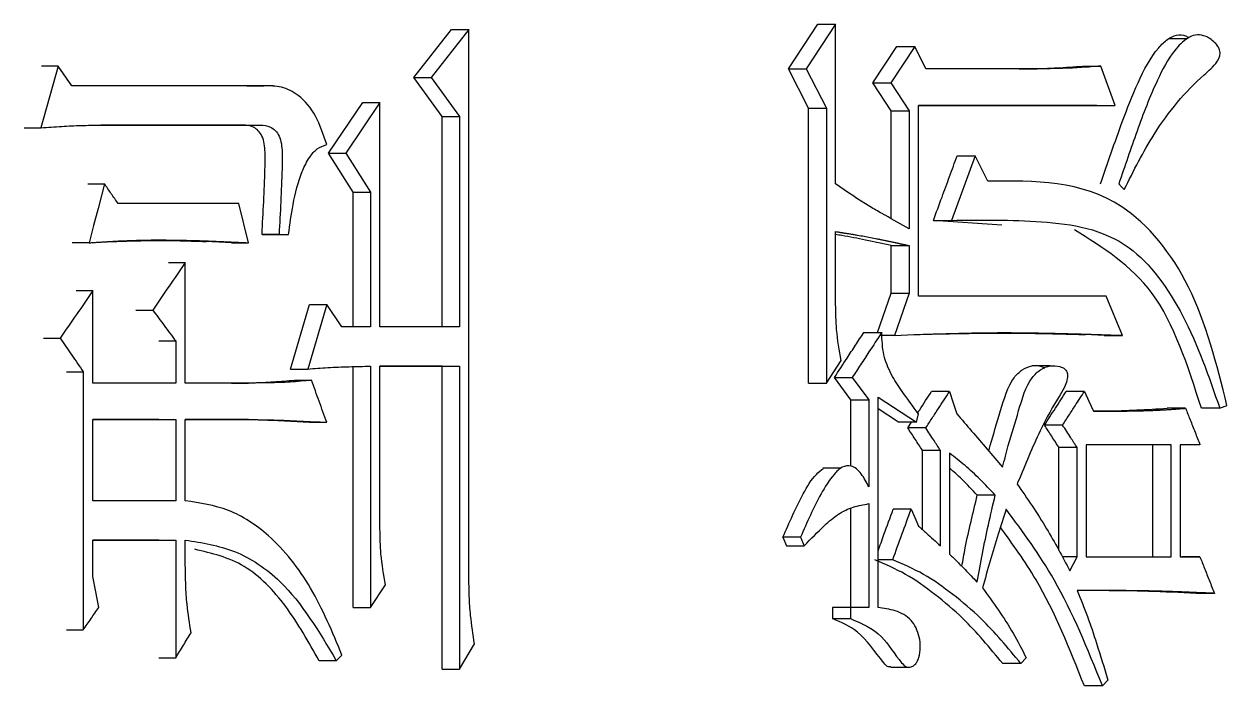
# Model space of a CAD drawing. Header units: millimetres. Extents: x 2271 to 4415, y 823 to 2339.
# Drawn here: x 3172.227 to 3176.867, y 1049.813 to 1052.366 of the extents above; entities that cross this region are included whole.
import ezdxf

# ---------------------------------------------------------------- set-up
doc = ezdxf.new("R2010")
doc.units = ezdxf.units.MM

msp = doc.modelspace()

# ---------------------------------------------------------------- linework, layer by layer
at = {"color": 7, "linetype": 'Continuous', "lineweight": 25}
for p, q in [((3175.1751, 1052.1924), (3175.2888, 1052.3655)), ((3175.3575, 1052.3655), (3175.2436, 1052.1924)), ((3175.2888, 1052.3655), (3175.3575, 1052.3655)), ((3175.3575, 1051.7489), (3175.3575, 1052.3655)), ((3173.7306, 1052.16), (3173.8761, 1052.3439)), ((3173.943, 1052.3439), (3173.7973, 1052.16)), ((3173.8761, 1052.3439), (3173.943, 1052.3439)), ((3173.943, 1050.2345), (3173.943, 1052.3439)), ((3176.7126, 1052.3089), (3176.6412, 1052.3089)), ((3175.5015, 1052.1383), (3175.5934, 1052.279)), ((3175.6625, 1052.279), (3175.5705, 1052.1383)), ((3175.5934, 1052.279), (3175.6625, 1052.279)), ((3175.705, 1052.1924), (3175.6625, 1052.279)), ((3172.3592, 1052.2032), (3172.2921, 1051.9652)), ((3172.3592, 1052.2032), (3172.2944, 1052.2032)), ((3172.4113, 1052.1275), (3172.3592, 1052.2032)), ((3175.1751, 1052.1924), (3175.2436, 1052.1924)), ((3175.2533, 1052.041), (3175.1751, 1052.1924)), ((3175.2436, 1052.1924), (3175.322, 1052.041)), ((3176.1346, 1052.1924), (3175.705, 1052.1924)), ((3176.0649, 1052.1924), (3176.1346, 1052.1924)), ((3176.3096, 1052.2033), (3176.3797, 1052.2033)), ((3176.4355, 1052.0518), (3176.3797, 1052.2033)), ((3173.1522, 1052.1275), (3172.4113, 1052.1275)), ((3173.0863, 1052.1275), (3173.1522, 1052.1275)), ((3173.1876, 1052.127), (3173.1586, 1052.127)), ((3173.7306, 1052.16), (3173.7973, 1052.16)), ((3173.8398, 1052.0085), (3173.7306, 1052.16)), ((3173.7973, 1052.16), (3173.9066, 1052.0085)), ((3175.5015, 1052.1383), (3175.5705, 1052.1383)), ((3175.5722, 1052.0302), (3175.5015, 1052.1383)), ((3175.5705, 1052.1383), (3175.6413, 1052.0302)), ((3173.4019, 1051.8679), (3173.5336, 1052.0626)), ((3173.6, 1052.0626), (3173.4682, 1051.8679)), ((3173.5336, 1052.0626), (3173.6, 1052.0626)), ((3173.6, 1051.1972), (3173.6, 1052.0626)), ((3175.2533, 1052.041), (3175.322, 1052.041)), ((3175.2533, 1050.9809), (3175.2533, 1052.041)), ((3175.5722, 1052.0302), (3175.6413, 1052.0302)), ((3175.5722, 1051.6144), (3175.5722, 1052.0302)), ((3175.6413, 1052.0302), (3175.6413, 1051.5759)), ((3175.6767, 1052.0518), (3176.4355, 1052.0518)), ((3175.6767, 1051.3162), (3175.6767, 1052.0518)), ((3176.3654, 1052.0518), (3175.6767, 1052.0518)), ((3176.3654, 1052.0518), (3176.4355, 1052.0518)), ((3172.523, 1051.9761), (3173.1374, 1051.9761)), ((3173.0716, 1051.9761), (3172.523, 1051.9761)), ((3173.0717, 1051.9761), (3173.1375, 1051.9761)), ((3173.8398, 1052.0085), (3173.9066, 1052.0085)), ((3173.8398, 1051.1972), (3173.8398, 1052.0085)), ((3173.9066, 1052.0085), (3173.9066, 1051.1972)), ((3172.2274, 1051.9652), (3172.2921, 1051.9652)), ((3173.4019, 1051.8679), (3173.4682, 1051.8679)), ((3173.497, 1051.7165), (3173.4019, 1051.8679)), ((3173.4682, 1051.8679), (3173.5634, 1051.7165)), ((3175.8955, 1051.8571), (3175.8039, 1051.6083)), ((3175.8261, 1051.8571), (3175.8955, 1051.8571)), ((3175.9448, 1051.7597), (3175.8955, 1051.8571)), ((3172.4729, 1051.7489), (3172.5379, 1051.7489)), ((3173.497, 1051.7165), (3173.5634, 1051.7165)), ((3173.497, 1051.1972), (3173.497, 1051.7165)), ((3173.5634, 1051.7165), (3173.5634, 1051.1972)), ((3173.0932, 1051.5217), (3173.0563, 1051.6732)), ((3175.9988, 1051.5903), (3175.7346, 1051.6083)), ((3175.7346, 1051.6083), (3175.8039, 1051.6083)), ((3175.3575, 1051.2838), (3175.3575, 1051.565)), ((3172.4784, 1051.5217), (3172.4134, 1051.5217)), ((3173.0274, 1051.5217), (3172.9279, 1051.5267)), ((3173.0274, 1051.5217), (3173.0932, 1051.5217)), ((3173.2111, 1051.5542), (3173.1451, 1051.5542)), ((3173.1819, 1051.5542), (3173.2479, 1051.5542)), ((3173.2111, 1051.5542), (3173.2479, 1051.5542)), ((3175.5722, 1051.5109), (3175.6413, 1051.5109)), ((3175.5722, 1051.3271), (3175.5722, 1051.5109)), ((3175.6413, 1051.5109), (3175.6413, 1051.3271)), ((3172.784, 1051.446), (3172.8494, 1051.446)), ((3172.8494, 1050.9809), (3172.8494, 1051.446)), ((3172.4283, 1051.3378), (3172.4932, 1051.3378)), ((3172.4932, 1050.9809), (3172.4932, 1051.3378)), ((3175.5194, 1051.1756), (3175.5722, 1051.3271)), ((3175.5722, 1051.3271), (3175.6413, 1051.3271)), ((3175.6413, 1051.3271), (3175.5847, 1051.1648)), ((3173.2553, 1051.035), (3173.3286, 1051.2838)), ((3173.3948, 1051.2838), (3173.3214, 1051.035)), ((3173.3286, 1051.2838), (3173.3948, 1051.2838)), ((3173.4535, 1051.1972), (3173.3948, 1051.2838)), ((3176.4006, 1051.3162), (3175.6767, 1051.3162)), ((3176.4635, 1051.1648), (3176.4006, 1051.3162)), ((3172.6582, 1051.2621), (3172.7235, 1051.2621)), ((3173.5634, 1051.1972), (3173.4535, 1051.1972)), ((3173.9066, 1051.1972), (3173.6, 1051.1972)), ((3172.3019, 1051.154), (3172.3666, 1051.154)), ((3172.747, 1051.1431), (3172.8124, 1051.1431)), ((3172.8124, 1051.1431), (3172.8124, 1050.9809)), ((3175.4661, 1051.1756), (3175.5351, 1051.1756)), ((3175.5847, 1051.1648), (3175.528, 1051.1648)), ((3176.3933, 1051.1648), (3176.3205, 1051.1676)), ((3176.3933, 1051.1648), (3176.4635, 1051.1648)), ((3175.322, 1050.9809), (3175.3789, 1051.0674)), ((3172.3911, 1051.0241), (3172.456, 1051.0241)), ((3173.2553, 1051.035), (3173.3214, 1051.035)), ((3173.497, 1050.1155), (3173.497, 1051.0444)), ((3173.5634, 1051.0458), (3173.5634, 1050.1155)), ((3173.6, 1051.0458), (3173.9066, 1051.0458)), ((3173.6, 1050.4184), (3173.6, 1051.0458)), ((3173.8398, 1051.0458), (3173.6, 1051.0458)), ((3173.8398, 1051.0458), (3173.9066, 1051.0458)), ((3173.8398, 1049.8775), (3173.8398, 1051.0458)), ((3173.9066, 1051.0458), (3173.9066, 1049.8775)), ((3175.3527, 1051.0025), (3175.4215, 1051.0025)), ((3175.4165, 1050.916), (3175.3527, 1051.0025)), ((3175.4215, 1051.0025), (3175.4854, 1050.916)), ((3176.1854, 1051.047), (3176.1148, 1051.047)), ((3172.8124, 1050.9809), (3172.4932, 1050.9809)), ((3173.0932, 1050.9809), (3172.8494, 1050.9809)), ((3173.0274, 1050.9809), (3173.0932, 1050.9809)), ((3173.27, 1050.9917), (3173.3361, 1050.9917)), ((3175.2533, 1050.9809), (3175.322, 1050.9809)), ((3175.4165, 1050.916), (3175.4854, 1050.916)), ((3175.4165, 1050.6608), (3175.4165, 1050.916)), ((3175.4854, 1050.916), (3175.4854, 1050.5806)), ((3175.5209, 1050.9268), (3175.6696, 1050.8295)), ((3175.7968, 1050.9484), (3175.7275, 1050.9484)), ((3176.3168, 1050.9485), (3176.2468, 1050.9485)), ((3175.6005, 1050.8295), (3175.5209, 1050.8816)), ((3175.6696, 1050.8295), (3175.6767, 1050.8619)), ((3176.7071, 1050.8836), (3176.6366, 1050.8836)), ((3172.4932, 1050.5265), (3172.4932, 1050.8403)), ((3172.4932, 1050.8403), (3172.8124, 1050.8403)), ((3172.747, 1050.8403), (3172.4932, 1050.8403)), ((3172.747, 1050.8403), (3172.8124, 1050.8403)), ((3172.8124, 1050.8403), (3172.8124, 1050.5266)), ((3172.8494, 1050.8403), (3173.0932, 1050.8403)), ((3172.8494, 1050.5265), (3172.8494, 1050.8403)), ((3173.0274, 1050.8403), (3172.8494, 1050.8403)), ((3173.0932, 1050.8403), (3173.0274, 1050.8403)), ((3173.3286, 1050.8294), (3173.3948, 1050.8294)), ((3175.6696, 1050.8295), (3175.6005, 1050.8295)), ((3175.6358, 1050.8078), (3175.6499, 1050.8295)), ((3176.2328, 1050.8186), (3176.1629, 1050.8186)), ((3175.705, 1050.8078), (3175.6358, 1050.8078)), ((3176.2888, 1050.7321), (3176.2188, 1050.7321)), ((3176.2188, 1050.335), (3176.2188, 1050.7321)), ((3176.2888, 1050.3102), (3176.2888, 1050.7321)), ((3176.6515, 1050.7429), (3176.3238, 1050.7429)), ((3176.3238, 1050.7429), (3176.3238, 1050.3102)), ((3176.5811, 1050.3102), (3176.5811, 1050.7429)), ((3176.6515, 1050.3102), (3176.6515, 1050.7429)), ((3176.7626, 1050.7429), (3176.6862, 1050.7429)), ((3176.6862, 1050.7429), (3176.6862, 1050.3102)), ((3175.7615, 1050.7213), (3175.6923, 1050.7213)), ((3175.6923, 1050.4153), (3175.6923, 1050.7213)), ((3175.7615, 1050.3535), (3175.7615, 1050.7213)), ((3175.7968, 1050.7105), (3175.7968, 1050.321)), ((3175.3771, 1050.6524), (3175.3084, 1050.6524)), ((3175.973, 1050.5482), (3175.9035, 1050.5482)), ((3172.8124, 1050.5266), (3172.4932, 1050.5265)), ((3175.4165, 1050.1155), (3175.4165, 1050.498)), ((3175.4854, 1050.5157), (3175.4854, 1050.1155)), ((3175.6484, 1050.4941), (3175.5793, 1050.4941)), ((3172.4932, 1050.3751), (3172.8124, 1050.3751)), ((3172.4932, 1050.2345), (3172.4932, 1050.3751)), ((3172.747, 1050.3751), (3172.4932, 1050.3751)), ((3172.747, 1050.3751), (3172.8124, 1050.3751)), ((3172.8124, 1050.3751), (3172.8124, 1049.9208)), ((3172.8494, 1050.2778), (3172.8494, 1050.3751)), ((3175.2223, 1050.3859), (3175.1537, 1050.3859)), ((3175.1537, 1050.3859), (3175.1679, 1050.3535)), ((3175.1679, 1050.3535), (3175.2365, 1050.3535)), ((3175.2223, 1050.3859), (3175.2365, 1050.3535)), ((3176.2888, 1050.3102), (3176.232, 1050.3102)), ((3176.3238, 1050.3102), (3176.6515, 1050.3102)), ((3176.3238, 1050.3102), (3176.5811, 1050.3102)), ((3176.5811, 1050.3102), (3176.6515, 1050.3102)), ((3176.6862, 1050.3102), (3176.7626, 1050.3102)), ((3176.6862, 1050.3102), (3176.692, 1050.3102)), ((3176.7626, 1050.3102), (3176.692, 1050.3102)), ((3173.5634, 1050.1155), (3173.622, 1050.202)), ((3176.8181, 1050.1696), (3176.7475, 1050.1696)), ((3175.4144, 1050.1155), (3175.3456, 1050.1155)), ((3175.3456, 1050.1155), (3175.3456, 1050.0722)), ((3175.4144, 1050.1155), (3175.4144, 1050.0722)), ((3175.4854, 1050.1155), (3175.4144, 1050.1155)), ((3175.3456, 1050.0722), (3175.4144, 1050.0722)), ((3173.9066, 1049.8775), (3173.9648, 1049.9749)), ((3172.747, 1049.9208), (3172.8124, 1049.9208)), ((3173.4315, 1049.91), (3173.3653, 1049.91)), ((3173.4315, 1049.91), (3173.4535, 1049.9316)), ((3176.0714, 1049.8992), (3176.0925, 1049.9208)), ((3175.5702, 1049.8845), (3175.6398, 1049.8845)), ((3176.3866, 1049.8126), (3176.3166, 1049.8126)), ((3176.3866, 1049.8126), (3176.4076, 1049.8343))]:
    msp.add_line(p, q, dxfattribs=at)
at = {"color": 7, "linetype": 'Continuous', "lineweight": 25, "flags": 128}
for points in [[(3175.322, 1052.041), (3175.322, 1051.6206), (3175.322, 1050.9809)], [(3172.5379, 1051.7489), (3172.5131, 1051.6544), (3172.4957, 1051.5881), (3172.4784, 1051.5217)], [(3176.4495, 1051.7489), (3176.46, 1051.7381), (3176.4705, 1051.7273)], [(3172.456, 1051.0241), (3172.456, 1050.5265), (3172.456, 1050.029)], [(3175.5209, 1050.1155), (3175.5209, 1050.5212), (3175.5209, 1050.9268)], [(3175.7968, 1050.9484), (3175.8109, 1050.9052), (3175.825, 1050.8619)], [(3176.3168, 1050.9485), (3176.3342, 1050.9106), (3176.3517, 1050.8727)], [(3176.8389, 1050.8836), (3176.8102, 1050.8836), (3176.7892, 1050.8836), (3176.7682, 1050.8836)], [(3175.6484, 1050.4941), (3175.6625, 1050.4617), (3175.6767, 1050.4292)], [(3176.2608, 1050.2561), (3176.2748, 1050.2832), (3176.2888, 1050.3102)], [(3175.5776, 1050.2994), (3175.5602, 1050.2994), (3175.5427, 1050.2994), (3175.5209, 1050.2994)], [(3172.5156, 1050.1155), (3172.5044, 1050.175), (3172.4932, 1050.2345)], [(3173.497, 1050.1155), (3173.5136, 1050.1155), (3173.5302, 1050.1155), (3173.5634, 1050.1155)], [(3172.3911, 1050.029), (3172.4073, 1050.029), (3172.4235, 1050.029), (3172.456, 1050.029)], [(3176.0714, 1049.8992), (3176.046, 1049.8992), (3176.0239, 1049.8992), (3176.0018, 1049.8992)], [(3173.8398, 1049.8775), (3173.8565, 1049.8775), (3173.8732, 1049.8775), (3173.9066, 1049.8775)]]:
    msp.add_lwpolyline(points, dxfattribs=at)
at = {"color": 7, "linetype": 'Continuous', "lineweight": 25}
for points, knots in [([(3176.3794, 1051.7489), (3176.4066, 1051.8293), (3176.4515, 1051.9619), (3176.5217, 1052.141), (3176.5799, 1052.2528), (3176.6358, 1052.3075), (3176.6716, 1052.3252), (3176.7009, 1052.3252), (3176.7157, 1052.3153), (3176.7198, 1052.3126)], [0, 0, 0, 0, 0.3361485, 0.5545018, 0.7752187, 0.8508574, 0.9131508, 0.9759063, 1, 1, 1, 1]), ([(3176.4705, 1051.7273), (3176.5071, 1051.8003), (3176.5925, 1051.9704), (3176.7225, 1052.1246), (3176.8176, 1052.2026), (3176.8356, 1052.2326), (3176.8399, 1052.2447), (3176.8404, 1052.2564), (3176.8378, 1052.268), (3176.8299, 1052.2837), (3176.8097, 1052.3051), (3176.7799, 1052.3223), (3176.7445, 1052.3256), (3176.7049, 1052.3078), (3176.651, 1052.2528), (3176.5857, 1052.1293), (3176.5186, 1051.9529), (3176.4726, 1051.817), (3176.4496, 1051.7489)], [0, 0, 0, 0, 0.163054, 0.3801016, 0.4338943, 0.4429487, 0.4520876, 0.4580059, 0.4639132, 0.4738466, 0.4929621, 0.5283931, 0.555625, 0.5828501, 0.6338445, 0.7244784, 0.8619279, 1, 1, 1, 1]), ([(3176.0649, 1052.1924), (3176.0892, 1052.1927), (3176.138, 1052.1933), (3176.2196, 1052.1966), (3176.2767, 1052.2008), (3176.3096, 1052.2033)], [0, 0, 0, 0, 0.297859, 0.595729, 1, 1, 1, 1]), ([(3176.3797, 1052.2033), (3176.3554, 1052.2014), (3176.307, 1052.1977), (3176.2253, 1052.1937), (3176.1678, 1052.1929), (3176.1346, 1052.1924)], [0, 0, 0, 0, 0.29749, 0.594994, 1, 1, 1, 1]), ([(3173.3948, 1051.9004), (3173.3822, 1051.9385), (3173.3575, 1052.0135), (3173.2933, 1052.0914), (3173.2209, 1052.1268), (3173.175, 1052.1273), (3173.1522, 1052.1275)], [0, 0, 0, 0, 0.2915358, 0.5725288, 0.7872386, 1, 1, 1, 1]), ([(3172.2921, 1051.9652), (3172.319, 1051.9673), (3172.3709, 1051.9714), (3172.4479, 1051.9746), (3172.498, 1051.9756), (3172.523, 1051.9761)], [0, 0, 0, 0, 0.349385, 0.674644, 1, 1, 1, 1]), ([(3173.1451, 1051.5542), (3173.1496, 1051.6383), (3173.1551, 1051.7442), (3173.1582, 1051.87), (3173.1515, 1051.9347), (3173.1133, 1051.9735), (3173.0854, 1051.9752), (3173.0716, 1051.9761)], [0, 0, 0, 0, 0.512304, 0.645208, 0.775979, 0.889287, 1, 1, 1, 1]), ([(3173.1374, 1051.9761), (3173.1513, 1051.9752), (3173.1792, 1051.9735), (3173.2175, 1051.9348), (3173.2242, 1051.87), (3173.2211, 1051.7442), (3173.2155, 1051.6383), (3173.2111, 1051.5542)], [0, 0, 0, 0, 0.110827, 0.224198, 0.354947, 0.487818, 1, 1, 1, 1]), ([(3173.2479, 1051.5542), (3173.2528, 1051.5926), (3173.2636, 1051.6759), (3173.2894, 1051.7787), (3173.3249, 1051.8492), (3173.3572, 1051.8875), (3173.3822, 1051.896), (3173.3948, 1051.9004)], [0, 0, 0, 0, 0.277213, 0.601616, 0.758833, 0.878188, 1, 1, 1, 1]), ([(3175.7346, 1051.6083), (3175.7456, 1051.6383), (3175.7664, 1051.6947), (3175.7969, 1051.7777), (3175.8164, 1051.8306), (3175.8261, 1051.8571)], [0, 0, 0, 0, 0.361499, 0.68075, 1, 1, 1, 1]), ([(3172.5899, 1051.6732), (3172.5812, 1051.6858), (3172.5639, 1051.711), (3172.5465, 1051.7363), (3172.5379, 1051.7489)], [0, 0, 0, 0, 0.499998, 1, 1, 1, 1]), ([(3175.6413, 1051.5759), (3175.6101, 1051.5931), (3175.5751, 1051.6125), (3175.5246, 1051.6412), (3175.4601, 1051.6782), (3175.4013, 1051.7188), (3175.3575, 1051.7489)], [0, 0, 0, 0, 0.3251759, 0.3658228, 0.5284142, 1, 1, 1, 1]), ([(3176.8666, 1050.8944), (3176.8267, 1051.0537), (3176.7491, 1051.3642), (3176.4238, 1051.7641), (3176.1253, 1051.7614), (3175.9448, 1051.7597)], [0, 0, 0, 0, 0.294377, 0.573566, 1, 1, 1, 1]), ([(3173.0563, 1051.6732), (3172.987, 1051.6732), (3172.8319, 1051.6732), (3172.676, 1051.6732), (3172.5899, 1051.6732)], [0, 0, 0, 0, 0.447226, 1, 1, 1, 1]), ([(3175.8039, 1051.6083), (3175.919, 1051.6099), (3176.1492, 1051.613), (3176.4853, 1051.5611), (3176.7134, 1051.2458), (3176.7965, 1051.0059), (3176.8389, 1050.8836)], [0, 0, 0, 0, 0.273656, 0.546764, 0.768873, 1, 1, 1, 1]), ([(3175.3575, 1051.565), (3175.3596, 1051.5647), (3175.3638, 1051.564), (3175.369, 1051.5632), (3175.3742, 1051.5624), (3175.3784, 1051.5617), (3175.3826, 1051.5611), (3175.3868, 1051.5604), (3175.3909, 1051.5598), (3175.3961, 1051.5589), (3175.4003, 1051.5583), (3175.4055, 1051.5574), (3175.4107, 1051.5566), (3175.417, 1051.5556), (3175.4233, 1051.5545), (3175.4295, 1051.5535), (3175.4358, 1051.5524), (3175.4483, 1051.5503), (3175.4753, 1051.5456), (3175.5023, 1051.5404), (3175.523, 1051.5362), (3175.5313, 1051.5345), (3175.5396, 1051.5328), (3175.55, 1051.5307), (3175.5583, 1051.5289), (3175.5666, 1051.5272), (3175.5728, 1051.5259), (3175.5779, 1051.5248), (3175.5831, 1051.5237), (3175.5872, 1051.5228), (3175.5914, 1051.5219), (3175.5955, 1051.521), (3175.5996, 1051.5201), (3175.6048, 1051.5189), (3175.609, 1051.518), (3175.6141, 1051.5169), (3175.6183, 1051.516), (3175.6224, 1051.5151), (3175.6265, 1051.5142), (3175.6306, 1051.5133), (3175.6359, 1051.5121), (3175.6391, 1051.5114), (3175.6413, 1051.5109)], [0, 0, 0, 0, 0.021952, 0.043903, 0.054879, 0.07683, 0.087806, 0.098782, 0.120733, 0.131709, 0.15366, 0.164636, 0.186587, 0.208539, 0.23049, 0.252442, 0.274393, 0.296345, 0.384151, 0.559767, 0.581718, 0.60367, 0.647573, 0.669524, 0.713427, 0.735378, 0.75733, 0.779281, 0.790257, 0.812208, 0.823184, 0.83416, 0.856111, 0.867087, 0.889038, 0.900014, 0.921966, 0.932941, 0.943917, 0.965868, 0.976844, 1, 1, 1, 1]), ([(3176.7682, 1050.8836), (3176.7158, 1051.0468), (3176.6141, 1051.3636), (3176.3878, 1051.5035), (3176.2782, 1051.5713)], [0, 0, 0, 0, 0.515406, 1, 1, 1, 1]), ([(3172.4784, 1051.5217), (3172.4807, 1051.5219), (3172.4855, 1051.5222), (3172.4927, 1051.5227), (3172.4998, 1051.5232), (3172.507, 1051.5236), (3172.5142, 1051.5241), (3172.5213, 1051.5246), (3172.5285, 1051.525), (3172.5344, 1051.5254), (3172.5404, 1051.5258), (3172.5464, 1051.5261), (3172.5559, 1051.5267), (3172.5655, 1051.5273), (3172.5774, 1051.528), (3172.5893, 1051.5286), (3172.6036, 1051.5293), (3172.6322, 1051.5306), (3172.6942, 1051.5327), (3172.7705, 1051.5331), (3172.8371, 1051.5319), (3172.8703, 1051.5311), (3172.8941, 1051.5304), (3172.9131, 1051.5298), (3172.9368, 1051.529), (3172.9558, 1051.5282), (3172.9748, 1051.5273), (3172.989, 1051.5266), (3173.0032, 1051.526), (3173.0175, 1051.5254), (3173.0293, 1051.5248), (3173.0388, 1051.5244), (3173.0459, 1051.5241), (3173.053, 1051.5238), (3173.0601, 1051.5234), (3173.0672, 1051.5231), (3173.0743, 1051.5227), (3173.0802, 1051.5224), (3173.0865, 1051.5221), (3173.0905, 1051.5219), (3173.0932, 1051.5217)], [0, 0, 0, 0, 0.011607, 0.023213, 0.034819, 0.046426, 0.058032, 0.069639, 0.081245, 0.092852, 0.098655, 0.110262, 0.121868, 0.145081, 0.156687, 0.1799, 0.203113, 0.226326, 0.31918, 0.504901, 0.597754, 0.64418, 0.667393, 0.713819, 0.737032, 0.783458, 0.806671, 0.829884, 0.853097, 0.87631, 0.899523, 0.911129, 0.922736, 0.934342, 0.945949, 0.957555, 0.969162, 0.980768, 0.986572, 1, 1, 1, 1]), ([(3172.545, 1051.5258), (3172.545, 1051.5258), (3172.5449, 1051.5258), (3172.5455, 1051.5258), (3172.5639, 1051.5266), (3172.6351, 1051.5293), (3172.7044, 1051.5306), (3172.7471, 1051.5309), (3172.7623, 1051.5309), (3172.7648, 1051.5309), (3172.764, 1051.5309), (3172.7893, 1051.5307), (3172.8432, 1051.53), (3172.8917, 1051.5281), (3172.9309, 1051.5265)], [0, 0, 0, 0, 0.0005302, 0.0045089, 0.0140623, 0.2259043, 0.4170896, 0.5139281, 0.5242527, 0.5327033, 0.5574379, 0.6257596, 0.6972067, 1, 1, 1, 1]), ([(3173.1451, 1051.5542), (3173.152, 1051.5542), (3173.1642, 1051.5542), (3173.1765, 1051.5542), (3173.1819, 1051.5542)], [0, 0, 0, 0, 0.56, 1, 1, 1, 1]), ([(3175.5722, 1051.5109), (3175.5392, 1051.5182), (3175.4756, 1051.5323), (3175.404, 1051.546), (3175.3654, 1051.5523), (3175.3575, 1051.5536)], [0, 0, 0, 0, 0.463687, 0.891018, 1, 1, 1, 1]), ([(3172.8494, 1051.446), (3172.8284, 1051.4154), (3172.7865, 1051.3541), (3172.7445, 1051.2928), (3172.7235, 1051.2621)], [0, 0, 0, 0, 0.5, 1, 1, 1, 1]), ([(3172.4932, 1051.3378), (3172.4722, 1051.3072), (3172.43, 1051.2459), (3172.3878, 1051.1846), (3172.3666, 1051.154)], [0, 0, 0, 0, 0.5, 1, 1, 1, 1]), ([(3175.3789, 1051.0674), (3175.3718, 1051.1072), (3175.3591, 1051.1783), (3175.358, 1051.2515), (3175.3575, 1051.2838)], [0, 0, 0, 0, 0.558835, 1, 1, 1, 1]), ([(3172.7235, 1051.2621), (3172.7383, 1051.2423), (3172.768, 1051.2026), (3172.7976, 1051.163), (3172.8124, 1051.1431)], [0, 0, 0, 0, 0.499998, 1, 1, 1, 1]), ([(3172.3666, 1051.154), (3172.3815, 1051.1323), (3172.4114, 1051.089), (3172.4411, 1051.0458), (3172.456, 1051.0241)], [0, 0, 0, 0, 0.499998, 1, 1, 1, 1]), ([(3175.3527, 1051.0025), (3175.3691, 1051.0275), (3175.3962, 1051.0688), (3175.434, 1051.1265), (3175.4554, 1051.1593), (3175.4661, 1051.1756)], [0, 0, 0, 0, 0.432882, 0.716441, 1, 1, 1, 1]), ([(3175.5351, 1051.1756), (3175.5187, 1051.1507), (3175.4916, 1051.1093), (3175.4537, 1051.0516), (3175.4323, 1051.0189), (3175.4215, 1051.0025)], [0, 0, 0, 0, 0.432629, 0.716314, 1, 1, 1, 1]), ([(3175.6767, 1050.8619), (3175.6548, 1050.8918), (3175.6186, 1050.9412), (3175.5701, 1051.0131), (3175.539, 1051.0889), (3175.5364, 1051.1465), (3175.5351, 1051.1756)], [0, 0, 0, 0, 0.334385, 0.552202, 0.773272, 1, 1, 1, 1]), ([(3175.5847, 1051.1648), (3175.6509, 1051.1674), (3175.7834, 1051.1725), (3175.9319, 1051.1754), (3176.0162, 1051.1753), (3176.0368, 1051.1752), (3176.043, 1051.1751), (3176.0491, 1051.1751), (3176.0553, 1051.175), (3176.0615, 1051.175), (3176.0697, 1051.1749), (3176.0779, 1051.1748), (3176.0862, 1051.1747), (3176.0923, 1051.1747), (3176.0985, 1051.1746), (3176.1046, 1051.1745), (3176.1108, 1051.1744), (3176.117, 1051.1743), (3176.1252, 1051.1742), (3176.1334, 1051.1741), (3176.1416, 1051.1739), (3176.1478, 1051.1738), (3176.1539, 1051.1737), (3176.1601, 1051.1736), (3176.1662, 1051.1735), (3176.1724, 1051.1733), (3176.1785, 1051.1732), (3176.1847, 1051.1731), (3176.1929, 1051.1729), (3176.2011, 1051.1727), (3176.2093, 1051.1725), (3176.2155, 1051.1724), (3176.2216, 1051.1722), (3176.2278, 1051.1721), (3176.2339, 1051.1719), (3176.2401, 1051.1718), (3176.2482, 1051.1716), (3176.2564, 1051.1713), (3176.2646, 1051.1711), (3176.2708, 1051.1709), (3176.2769, 1051.1708), (3176.2831, 1051.1706), (3176.2892, 1051.1704), (3176.2953, 1051.1702), (3176.3015, 1051.1701), (3176.3076, 1051.1699), (3176.3158, 1051.1696), (3176.324, 1051.1694), (3176.3322, 1051.1691), (3176.3383, 1051.1689), (3176.3445, 1051.1687), (3176.3506, 1051.1685), (3176.3567, 1051.1683), (3176.3629, 1051.1681), (3176.371, 1051.1679), (3176.3792, 1051.1676), (3176.3874, 1051.1673), (3176.3935, 1051.1671), (3176.3996, 1051.1669), (3176.4058, 1051.1667), (3176.4119, 1051.1665), (3176.418, 1051.1663), (3176.4242, 1051.1661), (3176.4323, 1051.1659), (3176.4405, 1051.1656), (3176.4487, 1051.1653), (3176.4556, 1051.1651), (3176.4606, 1051.1649), (3176.4635, 1051.1648)], [0, 0, 0, 0, 0.22469, 0.449389, 0.505561, 0.512583, 0.519604, 0.526626, 0.533648, 0.540669, 0.547691, 0.561734, 0.568755, 0.575777, 0.582798, 0.58982, 0.596841, 0.603863, 0.610884, 0.624928, 0.631949, 0.638971, 0.645992, 0.653014, 0.660035, 0.667057, 0.674078, 0.6811, 0.688121, 0.702165, 0.709186, 0.716208, 0.723229, 0.730251, 0.737272, 0.744294, 0.751315, 0.765358, 0.77238, 0.779401, 0.786423, 0.793445, 0.800466, 0.807488, 0.814509, 0.821531, 0.828552, 0.842595, 0.849617, 0.856638, 0.86366, 0.870682, 0.877703, 0.884725, 0.891746, 0.905789, 0.912811, 0.919832, 0.926854, 0.933875, 0.940897, 0.947918, 0.95494, 0.961962, 0.976005, 0.983026, 0.990048, 1, 1, 1, 1]), ([(3175.6735, 1051.1682), (3175.6869, 1051.1686), (3175.7633, 1051.1711), (3175.9789, 1051.1748), (3176.1637, 1051.1721), (3176.2652, 1051.1696), (3176.3052, 1051.1684), (3176.3203, 1051.1678), (3176.3205, 1051.1678), (3176.3206, 1051.1678)], [0, 0, 0, 0, 0.091246, 0.521297, 0.77416, 0.895412, 0.961125, 0.976415, 1, 1, 1, 1]), ([(3175.9481, 1050.7184), (3175.95, 1050.7255), (3175.964, 1050.7782), (3175.994, 1050.8728), (3176.0255, 1050.9849), (3176.0765, 1051.0347), (3176.1135, 1051.0492), (3176.1439, 1051.0492), (3176.1594, 1051.0407), (3176.1634, 1051.0385)], [0, 0, 0, 0, 0.046643, 0.342403, 0.639171, 0.748921, 0.858405, 0.963449, 1, 1, 1, 1]), ([(3176.0011, 1050.6564), (3176.0084, 1050.6844), (3176.0277, 1050.758), (3176.0635, 1050.873), (3176.0954, 1050.9854), (3176.1466, 1051.0348), (3176.184, 1051.0499), (3176.2167, 1051.0472), (3176.2383, 1051.0385), (3176.2475, 1051.0281), (3176.251, 1051.0202), (3176.2524, 1051.01), (3176.2506, 1050.9928), (3176.2419, 1050.9658), (3176.2021, 1050.9033), (3176.1358, 1050.7845), (3176.0878, 1050.6628), (3176.0585, 1050.5942), (3176.0573, 1050.5915)], [0, 0, 0, 0, 0.080829, 0.213073, 0.345773, 0.395058, 0.444233, 0.491132, 0.518332, 0.527917, 0.53551, 0.543103, 0.555865, 0.581938, 0.622671, 0.782526, 0.991638, 1, 1, 1, 1]), ([(3173.3214, 1051.035), (3173.3473, 1051.037), (3173.4005, 1051.0411), (3173.4813, 1051.0443), (3173.536, 1051.0453), (3173.5634, 1051.0458)], [0, 0, 0, 0, 0.320446, 0.660167, 1, 1, 1, 1]), ([(3173.0274, 1050.9809), (3173.0551, 1050.981), (3173.1095, 1050.9813), (3173.1904, 1050.9854), (3173.2434, 1050.9896), (3173.27, 1050.9917)], [0, 0, 0, 0, 0.342239, 0.67104, 1, 1, 1, 1]), ([(3173.3361, 1050.9917), (3173.3085, 1050.9891), (3173.2544, 1050.9839), (3173.1733, 1050.9814), (3173.1199, 1050.981), (3173.0932, 1050.9809)], [0, 0, 0, 0, 0.341779, 0.670798, 1, 1, 1, 1]), ([(3173.3948, 1050.8294), (3173.385, 1050.8565), (3173.3655, 1050.9106), (3173.3459, 1050.9647), (3173.3361, 1050.9917)], [0, 0, 0, 0, 0.499999, 1, 1, 1, 1]), ([(3175.6738, 1050.866), (3175.6764, 1050.87), (3175.6943, 1050.8975), (3175.7122, 1050.925), (3175.7275, 1050.9484)], [0, 0, 0, 0, 0.147167, 1, 1, 1, 1]), ([(3175.705, 1050.8078), (3175.7131, 1050.8203), (3175.7294, 1050.8453), (3175.7601, 1050.8921), (3175.7825, 1050.9265), (3175.7968, 1050.9484)], [0, 0, 0, 0, 0.2662424, 0.5324848, 1, 1, 1, 1]), ([(3176.1629, 1050.8186), (3176.1769, 1050.8403), (3176.2049, 1050.8835), (3176.2328, 1050.9268), (3176.2468, 1050.9485)], [0, 0, 0, 0, 0.4999997, 1, 1, 1, 1]), ([(3176.2328, 1050.8186), (3176.2409, 1050.8311), (3176.257, 1050.8561), (3176.285, 1050.8994), (3176.3049, 1050.9301), (3176.3168, 1050.9485)], [0, 0, 0, 0, 0.288429, 0.576858, 1, 1, 1, 1]), ([(3175.825, 1050.8619), (3175.8439, 1050.8399), (3175.8828, 1050.7946), (3175.9415, 1050.7261), (3175.9812, 1050.6796), (3176.0011, 1050.6564)], [0, 0, 0, 0, 0.321741, 0.660871, 1, 1, 1, 1]), ([(3176.3516, 1050.8731), (3176.3678, 1050.8731), (3176.4236, 1050.8732), (3176.5186, 1050.8764), (3176.5973, 1050.8812), (3176.6366, 1050.8836)], [0, 0, 0, 0, 0.170166, 0.585003, 1, 1, 1, 1]), ([(3176.3517, 1050.8727), (3176.3913, 1050.8727), (3176.4333, 1050.8726), (3176.4776, 1050.873), (3176.485, 1050.8731), (3176.4924, 1050.8732), (3176.4998, 1050.8733), (3176.506, 1050.8734), (3176.5122, 1050.8735), (3176.5171, 1050.8736), (3176.5233, 1050.8738), (3176.5294, 1050.8739), (3176.5393, 1050.8741), (3176.5491, 1050.8744), (3176.559, 1050.8747), (3176.5664, 1050.875), (3176.5737, 1050.8753), (3176.5836, 1050.8756), (3176.5922, 1050.876), (3176.6008, 1050.8764), (3176.6057, 1050.8767), (3176.6119, 1050.877), (3176.618, 1050.8773), (3176.6278, 1050.8779), (3176.6377, 1050.8785), (3176.65, 1050.8793), (3176.6598, 1050.88), (3176.672, 1050.8809), (3176.6819, 1050.8816), (3176.6944, 1050.8826), (3176.7019, 1050.8832), (3176.7071, 1050.8836)], [0, 0, 0, 0, 0.332695, 0.353489, 0.374282, 0.395075, 0.415869, 0.436662, 0.447059, 0.467852, 0.478249, 0.499042, 0.519836, 0.561423, 0.582216, 0.603009, 0.623803, 0.644596, 0.686183, 0.69658, 0.717373, 0.72777, 0.748563, 0.769356, 0.810943, 0.831737, 0.873323, 0.894117, 0.935704, 0.956497, 1, 1, 1, 1]), ([(3176.7071, 1050.8836), (3176.7129, 1050.8688), (3176.725, 1050.8381), (3176.7436, 1050.7912), (3176.7563, 1050.759), (3176.7626, 1050.7429)], [0, 0, 0, 0, 0.3137275, 0.6568637, 1, 1, 1, 1]), ([(3176.8389, 1050.8836), (3176.8435, 1050.8854), (3176.8527, 1050.889), (3176.862, 1050.8926), (3176.8666, 1050.8944)], [0, 0, 0, 0, 0.499988, 1, 1, 1, 1]), ([(3173.3286, 1050.8294), (3173.2964, 1050.831), (3173.2302, 1050.8343), (3173.1298, 1050.8389), (3173.0615, 1050.8398), (3173.0274, 1050.8403)], [0, 0, 0, 0, 0.321994, 0.660963, 1, 1, 1, 1]), ([(3173.0932, 1050.8403), (3173.1256, 1050.8398), (3173.1922, 1050.839), (3173.2927, 1050.8344), (3173.3608, 1050.8311), (3173.3948, 1050.8294)], [0, 0, 0, 0, 0.321579, 0.660777, 1, 1, 1, 1]), ([(3176.2188, 1050.7321), (3176.2095, 1050.7465), (3176.1909, 1050.7754), (3176.1722, 1050.8042), (3176.1629, 1050.8186)], [0, 0, 0, 0, 0.500002, 1, 1, 1, 1]), ([(3176.2888, 1050.7321), (3176.2807, 1050.7446), (3176.2673, 1050.7652), (3176.2487, 1050.7941), (3176.2381, 1050.8105), (3176.2328, 1050.8186)], [0, 0, 0, 0, 0.432649, 0.716324, 1, 1, 1, 1]), ([(3175.6923, 1050.7213), (3175.6828, 1050.7357), (3175.664, 1050.7646), (3175.6452, 1050.7934), (3175.6358, 1050.8078)], [0, 0, 0, 0, 0.500002, 1, 1, 1, 1]), ([(3175.7615, 1050.7213), (3175.7534, 1050.7338), (3175.7399, 1050.7544), (3175.721, 1050.7833), (3175.7103, 1050.7996), (3175.705, 1050.8078)], [0, 0, 0, 0, 0.4326487, 0.7163239, 1, 1, 1, 1]), ([(3175.973, 1050.5482), (3175.9534, 1050.5691), (3175.9157, 1050.6093), (3175.8567, 1050.6632), (3175.8168, 1050.6947), (3175.7968, 1050.7105)], [0, 0, 0, 0, 0.349925, 0.674457, 1, 1, 1, 1]), ([(3175.1537, 1050.3859), (3175.1786, 1050.4426), (3175.2164, 1050.5284), (3175.2699, 1050.6196), (3175.3003, 1050.6444), (3175.3092, 1050.6518)], [0, 0, 0, 0, 0.578164, 0.875853, 1, 1, 1, 1]), ([(3175.4854, 1050.5806), (3175.4765, 1050.598), (3175.4589, 1050.6321), (3175.4216, 1050.6666), (3175.3806, 1050.6594), (3175.3408, 1050.619), (3175.2843, 1050.5302), (3175.2469, 1050.4433), (3175.2223, 1050.3859)], [0, 0, 0, 0, 0.121784, 0.238894, 0.329996, 0.425945, 0.621085, 1, 1, 1, 1]), ([(3175.9035, 1050.5482), (3175.884, 1050.5692), (3175.8495, 1050.6063), (3175.8128, 1050.639), (3175.7968, 1050.6533)], [0, 0, 0, 0, 0.56596, 1, 1, 1, 1]), ([(3176.0574, 1050.5915), (3176.0963, 1050.5353), (3176.1522, 1050.4543), (3176.2172, 1050.339), (3176.2462, 1050.2838), (3176.2608, 1050.2561)], [0, 0, 0, 0, 0.532376, 0.766064, 1, 1, 1, 1]), ([(3175.8443, 1050.274), (3175.8484, 1050.2979), (3175.8586, 1050.3562), (3175.8794, 1050.4472), (3175.8955, 1050.5145), (3175.9035, 1050.5482)], [0, 0, 0, 0, 0.256892, 0.628328, 1, 1, 1, 1]), ([(3175.9026, 1050.2129), (3175.9165, 1050.2869), (3175.9377, 1050.3997), (3175.964, 1050.5103), (3175.973, 1050.5482)], [0, 0, 0, 0, 0.6569803, 1, 1, 1, 1]), ([(3173.4535, 1049.9316), (3173.4165, 1050.0207), (3173.3433, 1050.1964), (3173.1902, 1050.3894), (3173.0192, 1050.5018), (3172.9057, 1050.5183), (3172.8494, 1050.5265)], [0, 0, 0, 0, 0.289657, 0.571456, 0.787204, 1, 1, 1, 1]), ([(3175.2365, 1050.3535), (3175.2623, 1050.38), (3175.3047, 1050.4235), (3175.3666, 1050.4781), (3175.4252, 1050.5049), (3175.4654, 1050.5121), (3175.4854, 1050.5157)], [0, 0, 0, 0, 0.3446396, 0.5657566, 0.7835326, 1, 1, 1, 1]), ([(3175.5209, 1050.3333), (3175.5286, 1050.3544), (3175.548, 1050.4081), (3175.5675, 1050.4617), (3175.5793, 1050.4941)], [0, 0, 0, 0, 0.3946343, 1, 1, 1, 1]), ([(3175.5776, 1050.2994), (3175.5894, 1050.3319), (3175.613, 1050.3968), (3175.6366, 1050.4617), (3175.6484, 1050.4941)], [0, 0, 0, 0, 0.4999996, 1, 1, 1, 1]), ([(3176.0152, 1050.4941), (3176.005, 1050.462), (3175.9841, 1050.3959), (3175.9534, 1050.295), (3175.9336, 1050.2258), (3175.9237, 1050.1912)], [0, 0, 0, 0, 0.320379, 0.660141, 1, 1, 1, 1]), ([(3176.3866, 1049.8126), (3176.3294, 1049.9544), (3176.2279, 1050.2056), (3176.0798, 1050.4065), (3176.0152, 1050.4941)], [0, 0, 0, 0, 0.5642098, 1, 1, 1, 1]), ([(3173.622, 1050.202), (3173.6147, 1050.2418), (3173.6017, 1050.3129), (3173.6005, 1050.3861), (3173.6, 1050.4184)], [0, 0, 0, 0, 0.5588348, 1, 1, 1, 1]), ([(3175.6767, 1050.4292), (3175.6869, 1050.4201), (3175.7062, 1050.4029), (3175.7344, 1050.3777), (3175.7525, 1050.3616), (3175.7615, 1050.3535)], [0, 0, 0, 0, 0.361282, 0.680641, 1, 1, 1, 1]), ([(3176.3166, 1049.8126), (3176.26, 1049.955), (3176.1711, 1050.1791), (3176.0407, 1050.3586), (3175.9931, 1050.424)], [0, 0, 0, 0, 0.635566, 1, 1, 1, 1]), ([(3172.8494, 1050.3751), (3172.9137, 1050.3651), (3173.0432, 1050.3449), (3173.2588, 1050.2012), (3173.3656, 1050.0212), (3173.4315, 1049.91)], [0, 0, 0, 0, 0.2734639, 0.5510094, 1, 1, 1, 1]), ([(3173.3653, 1049.91), (3173.3248, 1049.9819), (3173.245, 1050.124), (3173.083, 1050.2931), (3172.9513, 1050.3242), (3172.8856, 1050.3397)], [0, 0, 0, 0, 0.339729, 0.670692, 1, 1, 1, 1]), ([(3175.7968, 1050.321), (3175.8069, 1050.3112), (3175.827, 1050.2916), (3175.8625, 1050.2559), (3175.8874, 1050.2292), (3175.9026, 1050.2129)], [0, 0, 0, 0, 0.280921, 0.561854, 1, 1, 1, 1]), ([(3176.7626, 1050.3102), (3176.7684, 1050.2955), (3176.7806, 1050.2647), (3176.7991, 1050.2179), (3176.8117, 1050.1857), (3176.8181, 1050.1696)], [0, 0, 0, 0, 0.313727, 0.656864, 1, 1, 1, 1]), ([(3172.8716, 1050.0181), (3172.8659, 1050.0545), (3172.8562, 1050.1154), (3172.8504, 1050.2025), (3172.8497, 1050.2526), (3172.8494, 1050.2777)], [0, 0, 0, 0, 0.425426, 0.712082, 1, 1, 1, 1]), ([(3176.0018, 1049.8992), (3175.9519, 1049.9597), (3175.8703, 1050.0589), (3175.7411, 1050.1669), (3175.6287, 1050.2472), (3175.5485, 1050.2821), (3175.5086, 1050.2994)], [0, 0, 0, 0, 0.34442, 0.564747, 0.783429, 1, 1, 1, 1]), ([(3176.0714, 1049.8992), (3176.0215, 1049.9597), (3175.9397, 1050.0589), (3175.8104, 1050.1669), (3175.6979, 1050.2472), (3175.6176, 1050.2821), (3175.5776, 1050.2994)], [0, 0, 0, 0, 0.34436, 0.564684, 0.783385, 1, 1, 1, 1]), ([(3173.9648, 1049.9749), (3173.9592, 1050.0112), (3173.9497, 1050.0721), (3173.9439, 1050.1592), (3173.9433, 1050.2094), (3173.943, 1050.2345)], [0, 0, 0, 0, 0.425369, 0.712054, 1, 1, 1, 1]), ([(3175.9237, 1050.1912), (3175.9443, 1050.1626), (3175.9849, 1050.1061), (3176.043, 1050.0177), (3176.076, 1049.9532), (3176.0925, 1049.9208)], [0, 0, 0, 0, 0.3384511, 0.6681197, 1, 1, 1, 1]), ([(3176.8181, 1050.1696), (3176.8104, 1050.1699), (3176.7951, 1050.1706), (3176.776, 1050.1715), (3176.7607, 1050.1721), (3176.7492, 1050.1726), (3176.7396, 1050.173), (3176.73, 1050.1734), (3176.7166, 1050.174), (3176.6975, 1050.1748), (3176.6783, 1050.1755), (3176.6591, 1050.1762), (3176.6437, 1050.1767), (3176.6245, 1050.1773), (3176.6092, 1050.1778), (3176.59, 1050.1783), (3176.5746, 1050.1786), (3176.5592, 1050.179), (3176.5438, 1050.1793), (3176.5285, 1050.1795), (3176.5092, 1050.1798), (3176.4958, 1050.1799), (3176.4823, 1050.1801), (3176.4746, 1050.1801), (3176.4649, 1050.1802), (3176.4572, 1050.1803), (3176.4495, 1050.1803), (3176.4418, 1050.1804), (3176.4341, 1050.1804), (3176.4245, 1050.1804), (3176.4168, 1050.1805), (3176.4071, 1050.1805), (3176.3994, 1050.1805), (3176.3898, 1050.1805), (3176.3821, 1050.1805), (3176.3744, 1050.1805), (3176.3666, 1050.1805), (3176.3589, 1050.1805), (3176.3493, 1050.1805), (3176.3416, 1050.1805), (3176.3319, 1050.1805), (3176.3251, 1050.1805), (3176.3194, 1050.1805), (3176.3155, 1050.1805), (3176.3116, 1050.1805), (3176.3068, 1050.1805), (3176.3029, 1050.1804), (3176.2983, 1050.1804), (3176.2939, 1050.1804), (3176.2905, 1050.1804), (3176.2888, 1050.1804)], [0, 0, 0, 0, 0.043584, 0.087168, 0.10896, 0.130753, 0.152545, 0.163441, 0.185233, 0.228817, 0.272401, 0.294193, 0.337777, 0.35957, 0.403154, 0.424946, 0.46853, 0.490322, 0.512114, 0.555699, 0.577491, 0.621075, 0.631971, 0.653763, 0.664659, 0.686451, 0.697347, 0.708243, 0.730035, 0.740931, 0.762723, 0.773619, 0.795412, 0.806308, 0.8281, 0.838996, 0.849892, 0.871684, 0.88258, 0.904372, 0.915268, 0.93706, 0.942508, 0.947956, 0.958852, 0.9643, 0.975196, 0.980644, 0.990322, 1, 1, 1, 1]), ([(3176.2888, 1050.1804), (3176.3023, 1050.1474), (3176.3294, 1050.0815), (3176.3682, 1049.9654), (3176.3932, 1049.8823), (3176.4076, 1049.8343)], [0, 0, 0, 0, 0.296607, 0.593255, 1, 1, 1, 1]), ([(3176.7475, 1050.1696), (3176.6862, 1050.1724), (3176.5678, 1050.1779), (3176.4148, 1050.1805), (3176.323, 1050.1804), (3176.2888, 1050.1804)], [0, 0, 0, 0, 0.402188, 0.777041, 1, 1, 1, 1]), ([(3172.456, 1050.029), (3172.466, 1050.0434), (3172.4858, 1050.0722), (3172.5056, 1050.1011), (3172.5156, 1050.1155)], [0, 0, 0, 0, 0.4999987, 1, 1, 1, 1]), ([(3175.4144, 1050.0722), (3175.4575, 1050.0545), (3175.5355, 1050.0224), (3175.5886, 1049.9259), (3175.6281, 1049.8844), (3175.6468, 1049.8837), (3175.6611, 1049.8919), (3175.6716, 1049.9045), (3175.6811, 1049.9277), (3175.6853, 1049.9613), (3175.6811, 1050.0014), (3175.6687, 1050.0371), (3175.6409, 1050.0804), (3175.5873, 1050.1058), (3175.543, 1050.1123), (3175.5209, 1050.1155)], [0, 0, 0, 0, 0.230991, 0.417984, 0.453958, 0.487906, 0.511162, 0.535138, 0.560232, 0.612084, 0.662769, 0.713245, 0.762331, 0.881446, 1, 1, 1, 1]), ([(3175.5698, 1049.8863), (3175.5665, 1049.8862), (3175.5563, 1049.8857), (3175.5126, 1049.9377), (3175.4559, 1050.0255), (3175.379, 1050.0581), (3175.3456, 1050.0722)], [0, 0, 0, 0, 0.036093, 0.112614, 0.614141, 1, 1, 1, 1]), ([(3172.8124, 1049.9208), (3172.8223, 1049.937), (3172.842, 1049.9695), (3172.8617, 1050.0019), (3172.8716, 1050.0181)], [0, 0, 0, 0, 0.499998, 1, 1, 1, 1])]:
    msp.add_open_spline(points, degree=3, knots=knots, dxfattribs=at)

doc.saveas('drawing.dxf')
